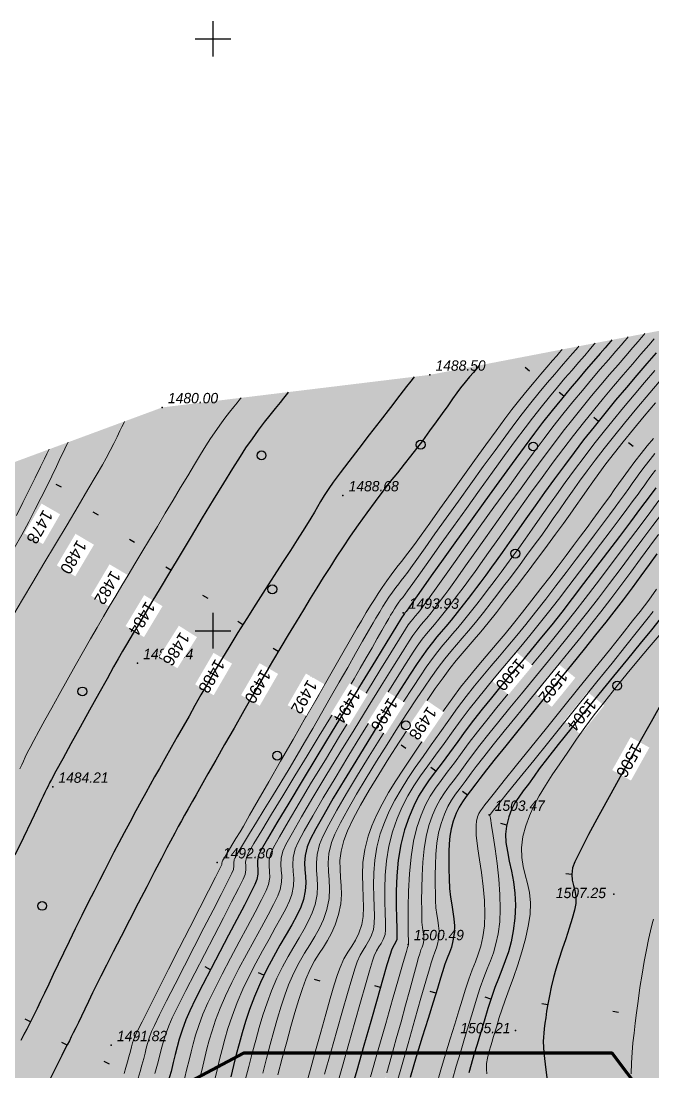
# Model space of a CAD drawing. Header units: millimetres. Extents: x 474337 to 1180020, y 4124662 to 4776603.
# Drawn here: x 858085 to 911457, y 4556261 to 4645040 of the extents above; entities that cross this region are included whole.
import ezdxf

# ---------------------------------------------------------------- set-up
doc = ezdxf.new("R2010")
doc.units = ezdxf.units.MM
doc.header["$PDMODE"] = 32
doc.header["$PDSIZE"] = 0.33
for name, color, linetype in [('(001) Сетка', 92, 'Continuous'), ('(004) Точки рельефа', 7, 'Continuous'), ('(031) Горизонтали', 42, 'Continuous'), ('(038) Деревья', 7, 'Continuous')]:
    doc.layers.add(name, color=color, linetype=linetype)
doc.layers.add('(032) Горизонтали утолщенные', color=32, linetype='Continuous', lineweight=30)
doc.layers.add('(042) Бергштрих11', color=32, linetype='Continuous', lineweight=30)
doc.styles.add('D-431', font='')
doc.styles.add('P-131', font='')
doc.styles.get('D-431').set_extended_font_data('D431', italic=True)
doc.styles.get('P-131').set_extended_font_data('P131')

# ---------------------------------------------------------------- blocks, each defined once
blk = doc.blocks.new('d')
at = {"layer": '(038) Деревья'}
blk.add_ellipse((0, 0), major_axis=(0.265, 0.265), ratio=1, start_param=5.497787, end_param=11.780972, dxfattribs=at)
blk = doc.blocks.new('Setka')
at = {"layer": '(001) Сетка'}
for p, q in [((0, 1.5), (0, -1.5)), ((-1.5, 0), (1.5, 0))]:
    blk.add_line(p, q, dxfattribs=at)

msp = doc.modelspace()

# ---------------------------------------------------------------- hatches: boundary and pattern name
at = {"lineweight": 30}
h = msp.add_hatch(color=74, dxfattribs=at)
h.dxf.hatch_style = 1
h.paths.add_polyline_path([(633175, 4349371), (632445, 4350958), (636357, 4352757), (637141, 4351054), (640648, 4352543), (648947, 4356956), (669587, 4356956), (677876, 4361936), (686916, 4370366), (689024, 4372969), (689326, 4374683), (688120, 4377668), (687868, 4380547), (691128, 4386945), (699101, 4396791), (709954, 4406912), (729810, 4426767), (742406, 4440276), (758684, 4456553), (772811, 4469273), (783394, 4478802), (785866, 4481107), (794074, 4490889), (799709, 4497372), (803431, 4500076), (805225, 4502291), (806413, 4502565), (810168, 4501629), (811415, 4501716), (813289, 4504601), (813465, 4507957), (812972, 4511068), (818452, 4519193), (823656, 4525620), (832236, 4532567), (844049, 4539949), (853922, 4545649), (876870, 4557851), (908020, 4557851), (917859, 4544794), (924047, 4575388), (935917, 4597951), (965442, 4643567), (925088, 4624056), (916353, 4619712), (892616, 4615150), (870021, 4612401), (847687, 4604139), (831189, 4600503), (795360, 4594192), (785632, 4597934), (778244, 4576750), (768574, 4559771), (754716, 4534815), (737097, 4503664), (720556, 4477258), (698516, 4449781), (678903, 4431955), (663271, 4417420), (630887, 4381491), (612878, 4367449), (597764, 4350308), (601698, 4342800), (603635, 4339695), (581991, 4325721), (577817, 4320688), (569860, 4303729), (566258, 4292434), (567003, 4287025), (569794, 4277604), (568791, 4289068), (570228, 4292149), (573306, 4295568), (590395, 4304275), (594338, 4310347), (599670, 4313551), (605802, 4315080), (607943, 4326094), (611205, 4332781), (613371, 4335024), (616991, 4338773), (615686, 4344424), (632566, 4349112)])
h = msp.add_hatch(color=74, dxfattribs=at)
h.dxf.hatch_style = 1
h.paths.add_polyline_path([(917859, 4544794), (916278, 4546892, -0.039924), (913062, 4536009, 0.970724), (914922, 4535273, 0.03408)])
h.paths.add_polyline_path([(910071, 4555129), (908020, 4557851), (876870, 4557851), (864463, 4551254), (872794, 4541726), (878064, 4546333), (888905, 4555811), (892591, 4551595), (891085, 4550279), (894113, 4546816), (886283, 4539970), (883255, 4543433), (881750, 4542117), (880696, 4543322), (875427, 4538714), (897503, 4513464, 0.420827), (901793, 4513477, 0.060241), (911663, 4528011, 0.941634), (909834, 4528828, -0.059605), (900330, 4514842, -0.396584), (898959, 4514836), (887595, 4527835)])

# ---------------------------------------------------------------- linework, layer by layer
at = {"layer": '(004) Точки рельефа', "linetype": 'ByBlock', "lineweight": -2}
for p in [(892611, 4615152, 1486988), (870016, 4612401, 1478489), (885276, 4604960, 1487173), (890357, 4595043, 1492421), (867923, 4590784, 1483332), (860762, 4580340, 1482700), (897609, 4577973, 1501961), (874652, 4573955, 1490790), (908145, 4571291, 1505742), (890778, 4567042, 1498979), (899836, 4559776, 1503697), (865710, 4558515, 1490314)]:
    msp.add_point(p, dxfattribs=at)
at = {"layer": '(031) Горизонтали', "color": 42, "linetype": 'Continuous', "lineweight": 0}
for points, elevation in [([(909370, 4618368), (909278, 4618259), (909086, 4618032), (908775, 4617667), (908320, 4617139), (907693, 4616414), (907009, 4615620), (906275, 4614761), (905500, 4613841), (904691, 4612863), (903856, 4611832), (903003, 4610752), (902260, 4609776), (901347, 4608548), (900310, 4607131), (899189, 4605586), (898029, 4603975), (896872, 4602361), (895761, 4600806), (894740, 4599373), (893852, 4598124), (893139, 4597121), (892645, 4596426), (892412, 4596102), (892191, 4595804), (892018, 4595572), (891842, 4595342), (891615, 4595050), (891381, 4594762), (891193, 4594543), (891010, 4594320), (890791, 4594023), (890564, 4593669), (890060, 4592862), (889324, 4591675), (888402, 4590183), (887341, 4588460), (886187, 4586579), (884986, 4584615), (883786, 4582642), (882631, 4580733), (881569, 4578962), (880646, 4577405), (879908, 4576133), (879402, 4575223), (879173, 4574747), (879050, 4574158), (879046, 4573663), (879084, 4573197), (879089, 4572696), (878984, 4572098), (878784, 4571595), (878395, 4570797), (877859, 4569764), (877216, 4568558), (876510, 4567242), (875779, 4565876), (875067, 4564522), (874414, 4563241), (873862, 4562097), (873452, 4561149), (873096, 4560195), (872826, 4559376), (872616, 4558646), (872441, 4557957), (872276, 4557264), (872097, 4556520), (871878, 4555680)], 1492990), ([(905182, 4617565), (905101, 4617468), (904933, 4617269), (904664, 4616955), (904274, 4616503), (903740, 4615887), (903157, 4615210), (902529, 4614471), (901859, 4613666), (901150, 4612793), (900406, 4611851), (899800, 4611055), (899025, 4610008), (898119, 4608769), (897124, 4607395), (896079, 4605944), (895024, 4604473), (894000, 4603042), (893047, 4601707), (892204, 4600525), (891513, 4599556), (891012, 4598857), (890743, 4598485), (890445, 4598094), (890203, 4597788), (889980, 4597509), (889743, 4597199), (889457, 4596800), (889162, 4596371), (888905, 4595980), (888656, 4595583), (888384, 4595140), (888062, 4594607), (887821, 4594197), (887439, 4593535), (886938, 4592661), (886342, 4591616), (885673, 4590442), (884954, 4589181), (884207, 4587874), (883455, 4586562), (882721, 4585287), (882027, 4584089), (881397, 4583011), (880724, 4581879), (880023, 4580714), (879315, 4579551), (878624, 4578421), (877972, 4577358), (877381, 4576395), (876875, 4575566), (876476, 4574903), (876207, 4574439), (876091, 4574207), (876048, 4573913), (876065, 4573663), (876030, 4573364), (875883, 4573044), (875517, 4572311), (874975, 4571246), (874299, 4569927), (873531, 4568432), (872713, 4566841), (871888, 4565232), (871096, 4563683), (870381, 4562274), (869783, 4561084), (869347, 4560190), (869112, 4559673), (868913, 4559128), (868773, 4558677), (868668, 4558270), (868571, 4557860), (868455, 4557398), (868296, 4556837), (868137, 4556293), (867979, 4555727)], 1491490), ([(906578, 4617832), (906498, 4617737), (906333, 4617542), (906070, 4617234), (905693, 4616797), (905180, 4616204), (904623, 4615559), (904024, 4614860), (903387, 4614105), (902715, 4613292), (902008, 4612419), (901272, 4611485), (900652, 4610670), (899858, 4609602), (898929, 4608333), (897902, 4606919), (896815, 4605413), (895706, 4603871), (894614, 4602348), (893576, 4600896), (892631, 4599572), (891816, 4598429), (891170, 4597522), (890731, 4596906), (890536, 4596634), (890321, 4596356), (890148, 4596138), (889941, 4595855), (889774, 4595611), (889629, 4595386), (889478, 4595142), (889296, 4594841), (889141, 4594577), (888894, 4594144), (888567, 4593568), (888174, 4592877), (887729, 4592096), (887244, 4591252), (886735, 4590371), (886214, 4589480), (885746, 4588697), (885070, 4587582), (884232, 4586207), (883279, 4584648), (882258, 4582977), (881215, 4581270), (880197, 4579599), (879251, 4578039), (878423, 4576664), (877761, 4575548), (877310, 4574764), (877118, 4574387), (877046, 4573995), (877059, 4573669), (877075, 4573341), (877015, 4572942), (876842, 4572547), (876446, 4571747), (875874, 4570627), (875172, 4569271), (874388, 4567761), (873567, 4566181), (872757, 4564616), (872004, 4563148), (871356, 4561861), (870859, 4560839), (870559, 4560165), (870274, 4559389), (870076, 4558745), (869926, 4558165), (869787, 4557581), (869622, 4556923), (869395, 4556124)], 1491990), ([(911567, 4618202), (911098, 4617655), (910442, 4616893), (909720, 4616055), (908946, 4615151), (908132, 4614191), (907291, 4613187), (906436, 4612150), (905579, 4611090), (904734, 4610018), (903925, 4608960), (903036, 4607766), (902094, 4606479), (901127, 4605142), (900164, 4603797), (899232, 4602487), (898359, 4601255), (897573, 4600144), (896902, 4599196), (896374, 4598454), (896018, 4597962), (895590, 4597384), (895241, 4596915), (894930, 4596501), (894617, 4596090), (894261, 4595627), (893821, 4595062), (893373, 4594503), (892997, 4594057), (892659, 4593666), (892328, 4593270), (891969, 4592813), (891551, 4592234), (891204, 4591712), (890619, 4590803), (889840, 4589574), (888912, 4588097), (887880, 4586440), (886788, 4584674), (885681, 4582869), (884603, 4581093), (883601, 4579417), (882717, 4577911), (881997, 4576644), (881486, 4575686), (881228, 4575106), (881064, 4574381), (881033, 4573761), (881070, 4573192), (881112, 4572620), (881095, 4571991), (880954, 4571254), (880756, 4570706), (880444, 4570043), (880039, 4569278), (879562, 4568424), (879034, 4567493), (878475, 4566498), (877906, 4565452), (877347, 4564367), (876820, 4563256), (876345, 4562133), (875908, 4560968), (875564, 4559948), (875290, 4559028), (875061, 4558169), (874856, 4557325), (874650, 4556456), (874419, 4555519)], 1493990), ([(903786, 4617297), (903714, 4617211), (903565, 4617034), (903325, 4616755), (902979, 4616353), (902504, 4615805), (901986, 4615204), (901428, 4614546), (900832, 4613831), (900202, 4613055), (899540, 4612218), (898953, 4611445), (898203, 4610430), (897332, 4609234), (896380, 4607916), (895390, 4606537), (894402, 4605156), (893458, 4603834), (892600, 4602631), (891868, 4601607), (891304, 4600822), (890951, 4600336), (890562, 4599823), (890238, 4599412), (889948, 4599050), (889661, 4598686), (889347, 4598268), (888973, 4597745), (888590, 4597189), (888253, 4596681), (887934, 4596184), (887608, 4595658), (887248, 4595067), (886827, 4594373), (886485, 4593792), (885911, 4592802), (885147, 4591479), (884237, 4589897), (883225, 4588132), (882152, 4586262), (881063, 4584360), (879999, 4582503), (879005, 4580767), (878123, 4579227), (877395, 4577959), (876867, 4577039), (876579, 4576543), (876239, 4575971), (875897, 4575407), (875582, 4574891), (875319, 4574462), (875137, 4574161), (875063, 4574027), (875053, 4573907), (875046, 4573787), (874902, 4573497), (874511, 4572728), (873923, 4571572), (873184, 4570122), (872344, 4568473), (871451, 4566718), (870552, 4564949), (869696, 4563261), (868932, 4561747), (868306, 4560500), (867868, 4559613), (867666, 4559181), (867508, 4558733), (867410, 4558374), (867323, 4558011), (867196, 4557551), (867069, 4557109), (866938, 4556640), (866787, 4556129)], 1490990), ([(911601, 4615513), (910741, 4614501), (909859, 4613455), (908972, 4612393), (908100, 4611332), (907258, 4610290), (906465, 4609285), (905637, 4608204), (904831, 4607125), (904051, 4606058), (903302, 4605013), (902585, 4604002), (901905, 4603035), (901266, 4602123), (900670, 4601276), (900121, 4600505), (899623, 4599821), (899083, 4599092), (898626, 4598475), (898221, 4597933), (897843, 4597430), (897463, 4596929), (897052, 4596394), (896583, 4595788), (896027, 4595074), (895464, 4594367), (894975, 4593777), (894536, 4593265), (894126, 4592789), (893721, 4592309), (893299, 4591786), (892836, 4591178), (892311, 4590445), (891830, 4589737), (891165, 4588731), (890358, 4587488), (889448, 4586066), (888475, 4584527), (887480, 4582929), (886503, 4581332), (885583, 4579797), (884761, 4578383), (884077, 4577150), (883571, 4576158), (883283, 4575466), (883086, 4574640), (883026, 4573923), (883049, 4573270), (883103, 4572636), (883136, 4571977), (883093, 4571250), (882923, 4570410), (882685, 4569710), (882373, 4569019), (882000, 4568321), (881579, 4567600), (881125, 4566842), (880650, 4566029), (880168, 4565148), (879693, 4564183), (879238, 4563117), (878862, 4562102), (878521, 4561073), (878205, 4560025), (877907, 4558955), (877617, 4557858), (877327, 4556731), (877028, 4555570)], 1494990), ([(912281, 4614935), (911189, 4613636), (910101, 4612334), (909065, 4611078), (908126, 4609923), (907331, 4608919), (906585, 4607947), (905900, 4607031), (905265, 4606162), (904671, 4605332), (904109, 4604534), (903568, 4603761), (903039, 4603003), (902512, 4602254), (901977, 4601506), (901425, 4600750), (900781, 4599880), (900234, 4599143), (899751, 4598495), (899300, 4597894), (898845, 4597296), (898354, 4596657), (897794, 4595933), (897131, 4595080), (896458, 4594236), (895873, 4593531), (895349, 4592919), (894859, 4592350), (894375, 4591777), (893871, 4591152), (893318, 4590426), (892691, 4589550), (892162, 4588780), (891497, 4587788), (890727, 4586619), (889883, 4585319), (888998, 4583933), (888104, 4582507), (887231, 4581086), (886412, 4579716), (885679, 4578441), (885063, 4577307), (884597, 4576360), (884311, 4575646), (884090, 4574722), (884023, 4573919), (884049, 4573188), (884110, 4572479), (884146, 4571742), (884098, 4570928), (883908, 4569988), (883628, 4569151), (883289, 4568400), (882904, 4567699), (882483, 4567009), (882039, 4566292), (881583, 4565512), (881128, 4564630), (880685, 4563609), (880372, 4562759), (880063, 4561821), (879755, 4560804), (879447, 4559720), (879135, 4558580), (878819, 4557392), (878496, 4556169)], 1495490), ([(911656, 4612791), (910717, 4611666), (909803, 4610557), (908951, 4609506), (908196, 4608552), (907489, 4607632), (906889, 4606827), (906367, 4606107), (905893, 4605436), (905438, 4604783), (904974, 4604114), (904470, 4603396), (903898, 4602595), (903228, 4601680), (902556, 4600771), (901976, 4599990), (901463, 4599300), (900988, 4598666), (900524, 4598052), (900044, 4597423), (899520, 4596743), (898926, 4595976), (898234, 4595087), (897532, 4594204), (896915, 4593456), (896359, 4592802), (895843, 4592203), (895343, 4591620), (894838, 4591013), (894306, 4590343), (893725, 4589570), (893071, 4588656), (892438, 4587740), (891700, 4586653), (890887, 4585436), (890030, 4584128), (889159, 4582771), (888304, 4581403), (887496, 4580066), (886765, 4578799), (886141, 4577644), (885656, 4576639), (885338, 4575825), (885113, 4574920), (885023, 4574119), (885025, 4573387), (885075, 4572690), (885130, 4571994), (885146, 4571264), (885082, 4570466), (884892, 4569565), (884611, 4568696), (884301, 4567982), (883968, 4567372), (883617, 4566815), (883253, 4566260), (882880, 4565657), (882505, 4564954), (882131, 4564101), (881850, 4563323), (881545, 4562379), (881221, 4561294), (880879, 4560091), (880521, 4558795), (880151, 4557430), (879770, 4556020)], 1495990), ([(866836, 4611224), (866801, 4611154), (866728, 4611005), (866611, 4610764), (866441, 4610409), (866202, 4609913), (865930, 4609361), (865621, 4608757), (865272, 4608101), (864963, 4607558), (864437, 4606655), (863735, 4605464), (862900, 4604054), (861974, 4602495), (861001, 4600858), (860021, 4599212), (859079, 4597628), (858216, 4596176), (857475, 4594925)], 1477490), ([(911495, 4609781), (910974, 4609142), (910457, 4608494), (909927, 4607819), (909376, 4607099), (908929, 4606491), (908545, 4605951), (908184, 4605433), (907805, 4604888), (907368, 4604273), (906833, 4603539), (906387, 4602937), (905889, 4602266), (905341, 4601530), (904747, 4600738), (904113, 4599893), (903439, 4599003), (902732, 4598072), (901994, 4597107), (901229, 4596114), (900440, 4595099), (899674, 4594134), (898967, 4593271), (898305, 4592484), (897675, 4591746), (897064, 4591031), (896459, 4590312), (895846, 4589562), (895213, 4588756), (894545, 4587866), (893831, 4586866), (893145, 4585888), (892446, 4584891), (891743, 4583882), (891050, 4582868), (890376, 4581855), (889734, 4580851), (889134, 4579861), (888589, 4578893), (888110, 4577953), (887707, 4577048), (887393, 4576185), (887110, 4575050), (886965, 4573960), (886921, 4572921), (886939, 4571939), (886980, 4571022), (887007, 4570175), (886980, 4569406), (886862, 4568721), (886607, 4567975), (886322, 4567391), (886013, 4566891), (885688, 4566393), (885356, 4565818), (885025, 4565085), (884820, 4564499), (884544, 4563613), (884208, 4562474), (883823, 4561132), (883401, 4559637), (882954, 4558037), (882493, 4556382), (882030, 4554720)], 1496990), ([(911965, 4604530), (911268, 4603601), (910456, 4602515), (909557, 4601316), (908604, 4600046), (907627, 4598749), (906655, 4597468), (905720, 4596245), (904852, 4595123), (903992, 4594035), (903074, 4592897), (902116, 4591725), (901139, 4590538), (900161, 4589354), (899201, 4588189), (898278, 4587063), (897413, 4585992), (896624, 4584994), (895930, 4584087), (895351, 4583288), (894683, 4582362), (894089, 4581580), (893559, 4580887), (893083, 4580231), (892650, 4579558), (892249, 4578815), (891870, 4577948), (891504, 4576904), (891224, 4575760), (891023, 4574428), (890890, 4572996), (890812, 4571548), (890776, 4570171), (890770, 4568950), (890780, 4567972), (890796, 4567321), (890804, 4567084), (890800, 4567025), (890774, 4566930), (890730, 4566773), (890633, 4566433), (890371, 4565522), (889974, 4564138), (889470, 4562381), (888887, 4560350), (888253, 4558143), (887597, 4555861)], 1498990), ([(911499, 4569178), (911393, 4568778), (911254, 4568194), (911090, 4567452), (910909, 4566577), (910721, 4565594), (910534, 4564529), (910357, 4563406), (910198, 4562252), (910072, 4561271), (909957, 4560375), (909856, 4559534), (909769, 4558717), (909701, 4557894), (909652, 4557034), (909626, 4556108)], 1506990)]:
    msp.add_lwpolyline(points, dxfattribs=dict(at, elevation=elevation))
at = {"layer": '(042) Бергштрих11', "color": 32, "linetype": 'Continuous', "lineweight": 30}
for p, q in [((901041, 4615460, 1490490), (900661, 4615785, 1490490)), ((903928, 4613352, 1492490), (903543, 4613671, 1492490)), ((906847, 4611221, 1494490), (906458, 4611536, 1494490)), ((909773, 4609085, 1496490), (909384, 4609399, 1496490)), ((861501, 4605655, 1476490), (861057, 4605885, 1476490)), ((864617, 4603290, 1478490), (864187, 4603545, 1478490)), ((867662, 4600980, 1480490), (867233, 4601237, 1480490)), ((870736, 4598647, 1482490), (870307, 4598904, 1482490)), ((873878, 4596263, 1484490), (873448, 4596518, 1484490)), ((876812, 4594037, 1486490), (876388, 4594302, 1486490)), ((879803, 4591768, 1488490), (879372, 4592021, 1488490)), ((882867, 4589443, 1490490), (882434, 4589693, 1490490)), ((885727, 4587273, 1492490), (885300, 4587533, 1492490)), ((888149, 4585435, 1494490), (887725, 4585699, 1494490)), ((890593, 4583580, 1496490), (890178, 4583858, 1496490)), ((893104, 4581675, 1498490), (892707, 4581980, 1498490)), ((895779, 4579645, 1500490), (895382, 4579949, 1500490)), ((899105, 4577122, 1502490), (898621, 4577247, 1502490)), ((904597, 4572955, 1504490), (904099, 4573009, 1504490)), ((874087, 4564901, 1492490), (873643, 4565130, 1492490)), ((878594, 4564429, 1494490), (878144, 4564647, 1494490)), ((883342, 4563932, 1496490), (882866, 4564084, 1496490)), ((888441, 4563399, 1498490), (887960, 4563537, 1498490)), ((893122, 4562909, 1500490), (892644, 4563058, 1500490)), ((897766, 4562423, 1502490), (897289, 4562573, 1502490)), ((902568, 4561921, 1504490), (902075, 4562005, 1504490)), ((858887, 4560509, 1486490), (858439, 4560732, 1486490)), ((908550, 4561295, 1506490), (908054, 4561358, 1506490)), ((861977, 4558515, 1488490), (861530, 4558739, 1488490)), ((865546, 4556921, 1490490), (865101, 4557149, 1490490))]:
    msp.add_line(p, q, dxfattribs=at)
at = {"color": 1, "lineweight": 100, "elevation": 1453684}
msp.add_lwpolyline([(945814, 4507696), (908020, 4557851), (876870, 4557851), (853922, 4545649)], dxfattribs=at)

# ---------------------------------------------------------------- block references
at = {"layer": '(001) Сетка', "xscale": 999.9999999813735, "yscale": 999.9999999813735, "zscale": 999.9999999813735}
msp.add_blockref('Setka', (874291, 4643540, -1510), dxfattribs=at)
at = {"layer": '(038) Деревья', "linetype": 'Continuous', "xscale": 999.9999999813735, "yscale": 999.9999999813735, "zscale": 999.9999999813735}
for p in [(891833, 4609251, -1510), (901341, 4609100, -1510), (878400, 4608346, -1510), (899832, 4600052, -1510), (879305, 4597037, -1510), (908435, 4588894, -1510), (863269, 4588407, -1510), (879721, 4582978, -1510), (859872, 4570292, -1510)]:
    msp.add_blockref('d', p, dxfattribs=at)

# ---------------------------------------------------------------- texts
at = {"layer": '(004) Точки рельефа', "linetype": 'ByBlock', "char_height": 875, "attachment_point": 4, "rotation": 0, "style": 'D-431'}
for s, insert in [('1488.50', (893092, 4615931, 1486988)), ('1480.00', (870498, 4613180, 1478489)), ('1488.68', (885757, 4605739, 1487173)), ('1493.93', (890839, 4595822, 1492421)), ('1484.84', (868404, 4591563, 1483332)), ('1484.21', (861243, 4581119, 1482700)), ('1503.47', (898091, 4578752, 1501961)), ('1492.30', (875134, 4574734, 1490790)), ('1507.25', (903255, 4571381, 1505742)), ('1500.49', (891259, 4567821, 1498979)), ('1491.82', (866192, 4559294, 1490314)), ('1505.21', (895191, 4559965, 1503697))]:
    msp.add_mtext(s, dxfattribs=dict(at, insert=insert))

# ---------------------------------------------------------------- next in the draw order: wipeouts: each hides what was drawn before it
for points, z in [([(859817, 4604275), (858368, 4601759), (859937, 4600855), (861387, 4603371)], 1476490), ([(899901, 4591747), (897860, 4589292), (899253, 4588134), (901293, 4590590)], 1498490), ([(878231, 4590796), (876672, 4588096), (878240, 4587191), (879799, 4589890)], 1488490), ([(882145, 4589918), (880605, 4587240), (882175, 4586337), (883715, 4589015)], 1490490), ([(885833, 4589103), (884239, 4586488), (885785, 4585545), (887379, 4588161)], 1492490), ([(909571, 4584550), (908015, 4581761), (909596, 4580879), (911153, 4583668)], 1504490)]:
    msp.add_wipeout(points).translate(0, 0, z).dxf.layer = '(032) Горизонтали утолщенные'

# ---------------------------------------------------------------- next in the draw order: linework, layer by layer
at = {"layer": '(031) Горизонтали', "color": 42, "linetype": 'Continuous', "lineweight": 0, "elevation": 1475490}
msp.add_lwpolyline([(860466, 4608867), (860406, 4608748), (860276, 4608487), (860059, 4608047), (859732, 4607381), (859272, 4606444), (858771, 4605424), (858245, 4604355), (857709, 4603272)], dxfattribs=at)

# ---------------------------------------------------------------- next in the draw order: texts
at = {"layer": '(032) Горизонтали утолщенные', "style": 'P-131'}
for s, rotation, p in [('1500', 230.26941, (899990, 4591278, 1498490)), ('1490', 239.99517, (878398, 4590348, 1488490)), ('1492', 240.09907, (882313, 4589471, 1490490)), ('1494', 238.63809, (885990, 4588652, 1492490)), ('1506', 240.83353, (909745, 4584106, 1504490))]:
    msp.add_text(s, height=1000, rotation=rotation, dxfattribs=at).set_placement(p)

# ---------------------------------------------------------------- next in the draw order: wipeouts: each hides what was drawn before it
for points, z in [([(862687, 4601723), (861108, 4599054), (862666, 4598132), (864246, 4600801)], 1478490), ([(903497, 4590704), (901502, 4588247), (902908, 4587105), (904903, 4589563)], 1500490), ([(888994, 4588402), (887335, 4585762), (888868, 4584798), (890527, 4587438)], 1494490)]:
    msp.add_wipeout(points).translate(0, 0, z).dxf.layer = '(032) Горизонтали утолщенные'

# ---------------------------------------------------------------- next in the draw order: linework, layer by layer
at = {"layer": '(031) Горизонтали', "color": 42, "linetype": 'Continuous', "lineweight": 0, "elevation": 1475990}
msp.add_lwpolyline([(862058, 4609456), (862000, 4609339), (861880, 4609097), (861693, 4608713), (861428, 4608163), (861070, 4607416), (860679, 4606604), (860254, 4605730), (859790, 4604795), (859286, 4603800), (858738, 4602748), (858143, 4601641), (857516, 4600510)], dxfattribs=at)

# ---------------------------------------------------------------- next in the draw order: texts
at = {"layer": '(032) Горизонтали утолщенные', "style": 'P-131'}
for s, rotation, p in [('1478', 240.05388, (859985, 4603828, 1476490)), ('1480', 239.38655, (862850, 4601274, 1478490)), ('1496', 237.85206, (889144, 4587949, 1494490))]:
    msp.add_text(s, height=1000, rotation=rotation, dxfattribs=at).set_placement(p)

# ---------------------------------------------------------------- next in the draw order: wipeouts: each hides what was drawn before it
for points, z in [([(865560, 4599147), (863996, 4596501), (865554, 4595580), (867119, 4598225)], 1480490), ([(905922, 4588359), (903949, 4585917), (905357, 4584779), (907331, 4587220)], 1502490), ([(892319, 4587666), (890573, 4585102), (892070, 4584083), (893816, 4586647)], 1496490)]:
    msp.add_wipeout(points).translate(0, 0, z).dxf.layer = '(032) Горизонтали утолщенные'

# ---------------------------------------------------------------- next in the draw order: linework, layer by layer
at = {"layer": '(031) Горизонтали', "color": 42, "linetype": 'Continuous', "lineweight": 0}
for points, elevation in [([(911621, 4608497), (911212, 4607987), (910793, 4607453), (910353, 4606875), (910004, 4606398), (909703, 4605970), (909404, 4605540), (909064, 4605056), (908636, 4604469), (908277, 4603984), (907794, 4603336), (907205, 4602547), (906527, 4601641), (905777, 4600643), (904972, 4599577), (904129, 4598466), (903265, 4597334), (902397, 4596206), (901543, 4595105), (900725, 4594074), (899948, 4593124), (899204, 4592236), (898484, 4591388), (897781, 4590559), (897085, 4589729), (896389, 4588876), (895683, 4587979), (894960, 4587018), (894211, 4585972), (893458, 4584905), (892731, 4583889), (892035, 4582915), (891375, 4581970), (890755, 4581046), (890180, 4580132), (889654, 4579217), (889183, 4578291), (888770, 4577344), (888421, 4576365), (888135, 4575254), (887964, 4574152), (887882, 4573079), (887864, 4572053), (887884, 4571093), (887918, 4570219), (887940, 4569450), (887924, 4568803), (887846, 4568299), (887656, 4567740), (887442, 4567304), (887211, 4566929), (886968, 4566556), (886720, 4566126), (886471, 4565577), (886292, 4565049), (886014, 4564135), (885653, 4562901), (885227, 4561413), (884752, 4559737), (884245, 4557939), (883723, 4556085)], 1497490), ([(911659, 4607086), (911367, 4606702), (911142, 4606391), (910942, 4606103), (910722, 4605789), (910439, 4605398), (910199, 4605076), (909797, 4604536), (909255, 4603811), (908596, 4602930), (907843, 4601928), (907020, 4600834), (906148, 4599681), (905252, 4598501), (904354, 4597324), (903478, 4596184), (902646, 4595111), (901850, 4594105), (901065, 4593139), (900293, 4592206), (899533, 4591299), (898786, 4590411), (898052, 4589534), (897331, 4588662), (896624, 4587787), (895932, 4586903), (895254, 4586002), (894591, 4585077), (893819, 4583996), (893103, 4583024), (892441, 4582130), (891830, 4581280), (891268, 4580441), (890751, 4579581), (890277, 4578667), (889844, 4577666), (889449, 4576545), (889137, 4575333), (888941, 4574106), (888837, 4572897), (888802, 4571738), (888812, 4570664), (888844, 4569707), (888873, 4568901), (888877, 4568280), (888831, 4567877), (888677, 4567443), (888502, 4567114), (888313, 4566821), (888116, 4566496), (887918, 4566069), (887780, 4565647), (887529, 4564809), (887184, 4563624), (886763, 4562160), (886284, 4560483), (885766, 4558662), (885228, 4556764), (884687, 4554858)], 1497990), ([(912165, 4603394), (911437, 4602420), (910606, 4601303), (909703, 4600087), (908758, 4598818), (907798, 4597539), (906854, 4596295), (905955, 4595129), (905178, 4594144), (904305, 4593057), (903361, 4591894), (902371, 4590682), (901359, 4589448), (900350, 4588218), (899368, 4587017), (898439, 4585874), (897586, 4584813), (896834, 4583862), (896207, 4583047), (895731, 4582394), (895175, 4581624), (894682, 4580973), (894241, 4580397), (893845, 4579851), (893484, 4579292), (893151, 4578673), (892836, 4577952), (892531, 4577084), (892298, 4576155), (892131, 4575104), (892020, 4573986), (891954, 4572855), (891923, 4571767), (891917, 4570774), (891927, 4569932), (891941, 4569294), (891949, 4568917), (891981, 4568453), (892042, 4568070), (892091, 4567721), (892091, 4567364), (892038, 4567048), (891960, 4566806), (891864, 4566566), (891760, 4566255), (891668, 4565926), (891488, 4565273), (891234, 4564350), (890921, 4563212), (890564, 4561913), (890177, 4560508), (889774, 4559051), (889371, 4557597), (888981, 4556201)], 1499490), ([(911916, 4601654), (911195, 4600675), (910414, 4599611), (909591, 4598493), (908746, 4597353), (907895, 4596224), (907059, 4595136), (906290, 4594162), (905381, 4593027), (904366, 4591772), (903278, 4590434), (902153, 4589054), (901025, 4587670), (899928, 4586323), (898896, 4585050), (897964, 4583892), (897167, 4582888), (896537, 4582078), (896111, 4581499), (895609, 4580806), (895169, 4580230), (894783, 4579719), (894439, 4579220), (894127, 4578679), (893837, 4578045), (893559, 4577264), (893353, 4576456), (893212, 4575579), (893125, 4574668), (893080, 4573755), (893065, 4572874), (893071, 4572057), (893084, 4571337), (893095, 4570749), (893127, 4570117), (893195, 4569567), (893277, 4569074), (893349, 4568612), (893390, 4568155), (893375, 4567678), (893296, 4567162), (893182, 4566758), (893043, 4566393), (892886, 4565993), (892719, 4565485), (892571, 4564970), (892274, 4563939), (891856, 4562483), (891345, 4560698), (890768, 4558674), (890152, 4556507), (889525, 4554287)], 1499990), ([(911752, 4597042), (911103, 4596129), (910368, 4595154), (909740, 4594358), (908858, 4593251), (907774, 4591898), (906539, 4590362), (905206, 4588706), (903827, 4586995), (902454, 4585292), (901139, 4583661), (899933, 4582166), (898890, 4580870), (898060, 4579837), (897497, 4579131), (897251, 4578815), (897051, 4578545), (896892, 4578331), (896759, 4578106), (896641, 4577803), (896558, 4577452), (896525, 4577102), (896523, 4576713), (896530, 4576247), (896572, 4575822), (896677, 4575110), (896819, 4574180), (896974, 4573099), (897117, 4571934), (897223, 4570755), (897268, 4569627), (897227, 4568620), (897095, 4567670), (896918, 4566887), (896702, 4566206), (896455, 4565560), (896184, 4564884), (895896, 4564111), (895599, 4563175), (895369, 4562400), (895070, 4561428), (894721, 4560301), (894340, 4559066), (893943, 4557764), (893549, 4556441), (893176, 4555140)], 1501490), ([(911471, 4595160), (910945, 4594494), (910160, 4593507), (909162, 4592259), (907999, 4590809), (906719, 4589215), (905370, 4587537), (903999, 4585834), (902655, 4584164), (901385, 4582587), (900237, 4581161), (899259, 4579946), (898497, 4579000), (898001, 4578383), (897818, 4578153), (897741, 4578041), (897690, 4577922), (897723, 4577688), (897820, 4577093), (897960, 4576210), (898122, 4575111), (898284, 4573870), (898425, 4572559), (898524, 4571251), (898560, 4570018), (898511, 4568934), (898376, 4567924), (898199, 4567076), (897984, 4566336), (897738, 4565651), (897466, 4564969), (897175, 4564236), (896871, 4563399), (896559, 4562405), (896255, 4561379), (895914, 4560263), (895553, 4559094), (895190, 4557909), (894842, 4556744), (894528, 4555636)], 1501990), ([(911975, 4593125), (911146, 4592142), (910240, 4591063), (909290, 4589921), (908327, 4588746), (907385, 4587571), (906496, 4586429), (905692, 4585351), (905005, 4584370), (904272, 4583288), (903587, 4582287), (902953, 4581349), (902374, 4580458), (901857, 4579599), (901403, 4578756), (901019, 4577911), (900709, 4577049), (900477, 4576154), (900349, 4575199), (900368, 4574368), (900490, 4573617), (900669, 4572904), (900862, 4572185), (901025, 4571417), (901111, 4570557), (901078, 4569562), (900930, 4568565), (900692, 4567505), (900387, 4566414), (900039, 4565320), (899672, 4564255), (899309, 4563247), (898973, 4562326), (898689, 4561522), (898479, 4560865), (898232, 4560033), (897996, 4559264), (897783, 4558566), (897605, 4557947), (897474, 4557415), (897403, 4556979), (897386, 4556488), (897424, 4556101)], 1502990)]:
    msp.add_lwpolyline(points, dxfattribs=dict(at, elevation=elevation))
at = {"layer": '(032) Горизонтали утолщенные', "color": 32, "linetype": 'Continuous', "lineweight": 30}
for points, elevation in [([(911704, 4605607), (911134, 4604845), (910408, 4603876), (909559, 4602746), (908620, 4601499), (907625, 4600182), (906608, 4598840), (905600, 4597518), (904636, 4596262), (903749, 4595117), (902903, 4594047), (902042, 4592983), (901176, 4591931), (900312, 4590891), (899458, 4589866), (898621, 4588859), (897810, 4587873), (897031, 4586909), (896293, 4585971), (895604, 4585062), (894971, 4584183), (894273, 4583212), (893644, 4582379), (893077, 4581640), (892562, 4580951), (892091, 4580268), (891655, 4579548), (891247, 4578747), (890856, 4577820), (890476, 4576725), (890158, 4575476), (889948, 4574158), (889826, 4572822), (889772, 4571522), (889765, 4570313), (889786, 4569248), (889815, 4568381), (889831, 4567765), (889816, 4567455), (889719, 4567196), (889607, 4567005), (889487, 4566816), (889364, 4566562), (889249, 4566188), (888993, 4565313), (888620, 4564023), (888154, 4562401), (887619, 4560532), (887038, 4558500), (886435, 4556392), (885834, 4554290)], 1498490), ([(911781, 4600044), (911121, 4599130), (910422, 4598164), (909691, 4597164), (908935, 4596150), (908162, 4595142), (907470, 4594264), (906616, 4593195), (905635, 4591977), (904562, 4590650), (903431, 4589255), (902278, 4587834), (901136, 4586428), (900042, 4585078), (899029, 4583825), (898133, 4582710), (897388, 4581774), (896829, 4581058), (896491, 4580605), (896059, 4580010), (895688, 4579527), (895368, 4579091), (895086, 4578640), (894829, 4578112), (894586, 4577444), (894414, 4576803), (894304, 4576172), (894241, 4575535), (894216, 4574873), (894215, 4574172), (894227, 4573413), (894240, 4572582), (894277, 4571763), (894358, 4571039), (894460, 4570386), (894563, 4569779), (894644, 4569194), (894683, 4568606), (894659, 4567992), (894564, 4567335), (894432, 4566807), (894271, 4566344), (894087, 4565883), (893887, 4565361), (893679, 4564715), (893520, 4564188), (893250, 4563320), (892889, 4562164), (892458, 4560777), (891977, 4559215), (891467, 4557533), (890948, 4555788)], 1500490), ([(912073, 4594536), (911327, 4593615), (910386, 4592460), (909300, 4591130), (908120, 4589685), (906895, 4588182), (905675, 4586682), (904511, 4585242), (903453, 4583921), (902550, 4582778), (901853, 4581872), (901411, 4581262), (900931, 4580575), (900504, 4580000), (900129, 4579486), (899802, 4578983), (899521, 4578442), (899282, 4577810), (899083, 4577038), (899008, 4576355), (899043, 4575638), (899157, 4574882), (899319, 4574082), (899499, 4573233), (899668, 4572331), (899793, 4571369), (899846, 4570343), (899794, 4569248), (899655, 4568190), (899468, 4567258), (899242, 4566419), (898984, 4565644), (898704, 4564902), (898409, 4564160), (898108, 4563389), (897808, 4562558), (897519, 4561635), (897202, 4560561), (896893, 4559544), (896599, 4558592), (896331, 4557710), (896096, 4556904), (895903, 4556179)], 1502490), ([(912397, 4587804), (911290, 4585846), (910142, 4583805), (908998, 4581754), (907901, 4579771), (906895, 4577931), (906023, 4576308), (905331, 4574979), (904860, 4574019), (904656, 4573504), (904595, 4572938), (904640, 4572460), (904744, 4572025), (904859, 4571585), (904937, 4571094), (904930, 4570505), (904829, 4569930), (904640, 4569214), (904389, 4568396), (904099, 4567519), (903797, 4566624), (903506, 4565752), (903251, 4564944), (903058, 4564242), (902869, 4563427), (902711, 4562681), (902582, 4562002), (902478, 4561391), (902395, 4560848), (902331, 4560372), (902272, 4559910), (902228, 4559542), (902201, 4559204), (902191, 4558834), (902199, 4558370), (902244, 4557890), (902358, 4556917), (902529, 4555544)], 1504490)]:
    msp.add_lwpolyline(points, dxfattribs=dict(at, elevation=elevation))

# ---------------------------------------------------------------- next in the draw order: block references
at = {"layer": '(038) Деревья', "linetype": 'Continuous', "xscale": 999.9999999813735, "yscale": 999.9999999813735, "zscale": 999.9999999813735}
msp.add_blockref('d', (890587, 4585542, -1510), dxfattribs=at)

# ---------------------------------------------------------------- next in the draw order: texts
at = {"layer": '(032) Горизонтали утолщенные', "style": 'P-131'}
for s, rotation, p in [('1482', 239.40092, (865723, 4598698, 1480490)), ('1502', 230.93265, (903592, 4590236, 1500490)), ('1504', 231.04977, (906018, 4587891, 1502490)), ('1498', 235.75608, (892452, 4587208, 1496490))]:
    msp.add_text(s, height=1000, rotation=rotation, dxfattribs=at).set_placement(p)

# ---------------------------------------------------------------- next in the draw order: wipeouts: each hides what was drawn before it
msp.add_wipeout([(868485, 4596545), (866916, 4593933), (868468, 4593000), (870037, 4595613)]).translate(0, 0, 1482490).dxf.layer = '(032) Горизонтали утолщенные'

# ---------------------------------------------------------------- next in the draw order: wipeouts: each hides what was drawn before it
msp.add_wipeout([(871416, 4593961), (869759, 4591337), (871290, 4590370), (872947, 4592994)]).translate(0, 0, 1484490).dxf.layer = '(032) Горизонтали утолщенные'

# ---------------------------------------------------------------- next in the draw order: texts
for s, rotation, p in [('1484', 239.01861, (868644, 4596095, 1482490)), ('1486', 237.72827, (871565, 4593507, 1484490))]:
    msp.add_text(s, height=1000, rotation=rotation, dxfattribs=at).set_placement(p)

# ---------------------------------------------------------------- next in the draw order: wipeouts: each hides what was drawn before it
msp.add_wipeout([(874343, 4591667), (872790, 4589000), (874355, 4588088), (875908, 4590756)]).translate(0, 0, 1486490).dxf.layer = '(032) Горизонтали утолщенные'

# ---------------------------------------------------------------- next in the draw order: linework, layer by layer
at = {"layer": '(031) Горизонтали', "color": 42, "linetype": 'Continuous', "lineweight": 0}
for points, elevation in [([(910766, 4618636), (910680, 4618534), (910498, 4618319), (910203, 4617972), (909768, 4617465), (909165, 4616766), (908505, 4616000), (907797, 4615175), (907052, 4614296), (906276, 4613371), (905481, 4612406), (904676, 4611409), (903868, 4610385), (903127, 4609415), (902267, 4608260), (901320, 4606968), (900319, 4605587), (899295, 4604164), (898281, 4602747), (897310, 4601383), (896412, 4600121), (895622, 4599007), (894971, 4598089), (894491, 4597415), (894215, 4597032), (893873, 4596570), (893600, 4596203), (893348, 4595870), (893070, 4595509), (892718, 4595056), (892358, 4594609), (892062, 4594262), (891792, 4593946), (891507, 4593591), (891171, 4593128), (890870, 4592667), (890290, 4591752), (889483, 4590465), (888500, 4588886), (887393, 4587096), (886212, 4585176), (885009, 4583209), (883835, 4581274), (882742, 4579452), (881781, 4577826), (881002, 4576475), (880459, 4575482), (880201, 4574926), (880062, 4574315), (880036, 4573791), (880067, 4573311), (880103, 4572828), (880088, 4572298), (879969, 4571676), (879770, 4571151), (879420, 4570422), (878951, 4569525), (878392, 4568497), (877775, 4567375), (877131, 4566196), (876490, 4564996), (875884, 4563812), (875343, 4562682), (874899, 4561641), (874518, 4560626), (874219, 4559742), (873983, 4558951), (873787, 4558213), (873612, 4557491), (873435, 4556745), (873238, 4555938)], 1493490), ([(876667, 4613211), (876616, 4613144), (876507, 4613005), (876329, 4612782), (876066, 4612456), (875700, 4611998), (875298, 4611482), (874867, 4610903), (874412, 4610257), (874093, 4609774), (873700, 4609153), (873240, 4608411), (872724, 4607564), (872160, 4606630), (871557, 4605625), (870924, 4604566), (870270, 4603470), (869604, 4602354), (868935, 4601236), (868294, 4600166), (867698, 4599174), (867138, 4598241), (866604, 4597348), (866085, 4596477), (865570, 4595609), (865050, 4594726), (864515, 4593808), (863953, 4592838), (863355, 4591797), (862663, 4590580), (861974, 4589358), (861306, 4588161), (860674, 4587022), (860095, 4585971), (859586, 4585040), (859164, 4584260), (858844, 4583662), (858644, 4583278), (858437, 4582859), (858281, 4582522), (858143, 4582211), (857992, 4581871)], 1480990)]:
    msp.add_lwpolyline(points, dxfattribs=dict(at, elevation=elevation))
at = {"layer": '(032) Горизонтали утолщенные', "color": 32, "linetype": 'Continuous', "lineweight": 30}
for points, elevation in [([(907974, 4618100), (907887, 4617996), (907706, 4617782), (907417, 4617444), (907002, 4616962), (906436, 4616309), (905822, 4615598), (905162, 4614827), (904461, 4613996), (903721, 4613101), (902945, 4612142), (902137, 4611118), (901458, 4610226), (900588, 4609055), (899570, 4607666), (898447, 4606120), (897260, 4604478), (896054, 4602800), (894869, 4601147), (893749, 4599581), (892736, 4598161), (891873, 4596950), (891203, 4596008), (890768, 4595395), (890610, 4595173), (890561, 4595108), (890512, 4595044), (890461, 4594981), (890411, 4594917), (890232, 4594628), (889739, 4593826), (888983, 4592595), (888017, 4591018), (886892, 4589179), (885659, 4587162), (884371, 4585048), (883079, 4582922), (881835, 4580867), (880691, 4578966), (879698, 4577302), (878908, 4575958), (878374, 4575019), (878146, 4574567), (878051, 4574112), (878047, 4573729), (878077, 4573369), (878081, 4572983), (878000, 4572520), (877826, 4572100), (877462, 4571354), (876946, 4570346), (876316, 4569142), (875612, 4567805), (874872, 4566402), (874137, 4564997), (873443, 4563655), (872831, 4562441), (872338, 4561420), (872005, 4560657), (871681, 4559781), (871443, 4559040), (871262, 4558379), (871107, 4557742), (870948, 4557072), (870754, 4556314), (870495, 4555411)], 1492490), ([(911719, 4617021), (910936, 4616109), (910095, 4615125), (909212, 4614084), (908305, 4613001), (907389, 4611892), (906482, 4610770), (905600, 4609652), (904797, 4608605), (903972, 4607500), (903138, 4606362), (902308, 4605213), (901498, 4604079), (900720, 4602982), (899990, 4601946), (899321, 4600995), (898727, 4600153), (898222, 4599444), (897820, 4598891), (897329, 4598228), (896921, 4597678), (896560, 4597195), (896213, 4596737), (895848, 4596259), (895429, 4595717), (894924, 4595068), (894411, 4594426), (893972, 4593901), (893580, 4593445), (893207, 4593009), (892826, 4592545), (892410, 4592005), (891931, 4591339), (891539, 4590757), (890948, 4589853), (890198, 4588683), (889324, 4587308), (888367, 4585785), (887364, 4584172), (886353, 4582528), (885372, 4580912), (884459, 4579382), (883653, 4577996), (882992, 4576812), (882513, 4575889), (882256, 4575286), (882082, 4574559), (882029, 4573927), (882049, 4573351), (882097, 4572793), (882126, 4572213), (882088, 4571572), (881938, 4570832), (881708, 4570180), (881376, 4569472), (880960, 4568704), (880481, 4567872), (879956, 4566972), (879406, 4566002), (878849, 4564956), (878304, 4563832), (877792, 4562625), (877387, 4561544), (877046, 4560536), (876753, 4559578), (876496, 4558652), (876260, 4557735), (876030, 4556806), (875793, 4555845)], 1494490), ([(896807, 4615957), (896763, 4615906), (896670, 4615797), (896517, 4615619), (896288, 4615354), (895964, 4614976), (895604, 4614542), (895213, 4614050), (894897, 4613632), (894532, 4613129), (894118, 4612547), (893656, 4611895), (893146, 4611180), (892590, 4610409), (891988, 4609590), (891492, 4608936), (890976, 4608275), (890436, 4607596), (889870, 4606886), (889274, 4606134), (888648, 4605328), (887987, 4604457), (887289, 4603508), (886552, 4602470), (885896, 4601521), (885285, 4600618), (884708, 4599746), (884153, 4598889), (883609, 4598031), (883064, 4597159), (882508, 4596255), (881929, 4595304), (881316, 4594291), (880656, 4593201), (880033, 4592159), (879322, 4590951), (878548, 4589620), (877732, 4588209), (876900, 4586759), (876075, 4585315), (875280, 4583919), (874538, 4582612), (873873, 4581439), (873309, 4580442), (872869, 4579663), (872577, 4579145), (872201, 4578482), (871896, 4577943), (871627, 4577465), (871361, 4576985), (871064, 4576442), (870703, 4575770), (870396, 4575187), (869937, 4574304), (869359, 4573189), (868697, 4571905), (867985, 4570520), (867255, 4569098), (866541, 4567706), (865878, 4566408), (865298, 4565272), (864836, 4564361), (864525, 4563743), (864134, 4562951), (863783, 4562225), (863469, 4561567), (863189, 4560976), (862940, 4560454), (862720, 4560000), (862503, 4559563), (862328, 4559216), (862168, 4558901), (861992, 4558555), (861771, 4558120), (861533, 4557647), (861080, 4556748), (860459, 4555514)], 1488490), ([(891289, 4614991), (891201, 4614876), (891002, 4614616), (890648, 4614157), (890091, 4613435), (889288, 4612397), (888409, 4611260), (887500, 4610082), (886606, 4608918), (885771, 4607826), (885041, 4606863), (884461, 4606083), (884077, 4605545), (883681, 4604948), (883374, 4604454), (883113, 4604008), (882857, 4603559), (882564, 4603054), (882192, 4602441), (881863, 4601921), (881401, 4601202), (880830, 4600318), (880172, 4599302), (879452, 4598187), (878692, 4597005), (877915, 4595788), (877146, 4594571), (876406, 4593385), (875719, 4592264), (875029, 4591115), (874400, 4590050), (873821, 4589056), (873280, 4588115), (872768, 4587212), (872272, 4586330), (871782, 4585455), (871285, 4584569), (870772, 4583658), (870231, 4582702), (869773, 4581893), (869370, 4581181), (868996, 4580517), (868626, 4579851), (868232, 4579134), (867789, 4578317), (867270, 4577349), (866790, 4576449), (866349, 4575615), (865933, 4574821), (865529, 4574043), (865124, 4573253), (864704, 4572428), (864257, 4571540), (863768, 4570564), (863225, 4569475), (862670, 4568352), (862152, 4567291), (861671, 4566293), (861223, 4565357), (860809, 4564484), (860425, 4563675), (860070, 4562929), (859743, 4562247), (859441, 4561628), (859104, 4560948), (858822, 4560384), (858572, 4559890), (858332, 4559419), (858080, 4558925)], 1486490), ([(880655, 4613696), (880594, 4613617), (880466, 4613453), (880261, 4613193), (879962, 4612822), (879553, 4612315), (879108, 4611757), (878631, 4611147), (878126, 4610481), (877597, 4609757), (877048, 4608972), (876581, 4608260), (875946, 4607252), (875179, 4606010), (874316, 4604597), (873394, 4603074), (872447, 4601503), (871513, 4599946), (870628, 4598466), (869826, 4597123), (869145, 4595980), (868619, 4595098), (868287, 4594541), (867886, 4593874), (867560, 4593332), (867272, 4592851), (866987, 4592369), (866669, 4591823), (866281, 4591148), (865909, 4590489), (865350, 4589485), (864657, 4588235), (863882, 4586835), (863080, 4585382), (862302, 4583972), (861603, 4582702), (861034, 4581669), (860650, 4580969), (860503, 4580700), (860450, 4580588), (860399, 4580476), (860343, 4580358), (860239, 4580140), (860104, 4579860), (859957, 4579553), (859799, 4579223), (859444, 4578485), (858929, 4577414), (858289, 4576082), (857559, 4574564)], 1482490)]:
    msp.add_lwpolyline(points, dxfattribs=dict(at, elevation=elevation))

# ---------------------------------------------------------------- next in the draw order: block references
at = {"layer": '(001) Сетка', "xscale": 999.9999999813735, "yscale": 999.9999999813735, "zscale": 999.9999999813735}
msp.add_blockref('Setka', (874291, 4593540, -1510), dxfattribs=at)

# ---------------------------------------------------------------- next in the draw order: texts
at = {"layer": '(032) Горизонтали утолщенные', "style": 'P-131'}
msp.add_text('1488', height=1000, rotation=239.79044, dxfattribs=at).set_placement((874509, 4591219, 1486490))

doc.saveas('drawing.dxf')
